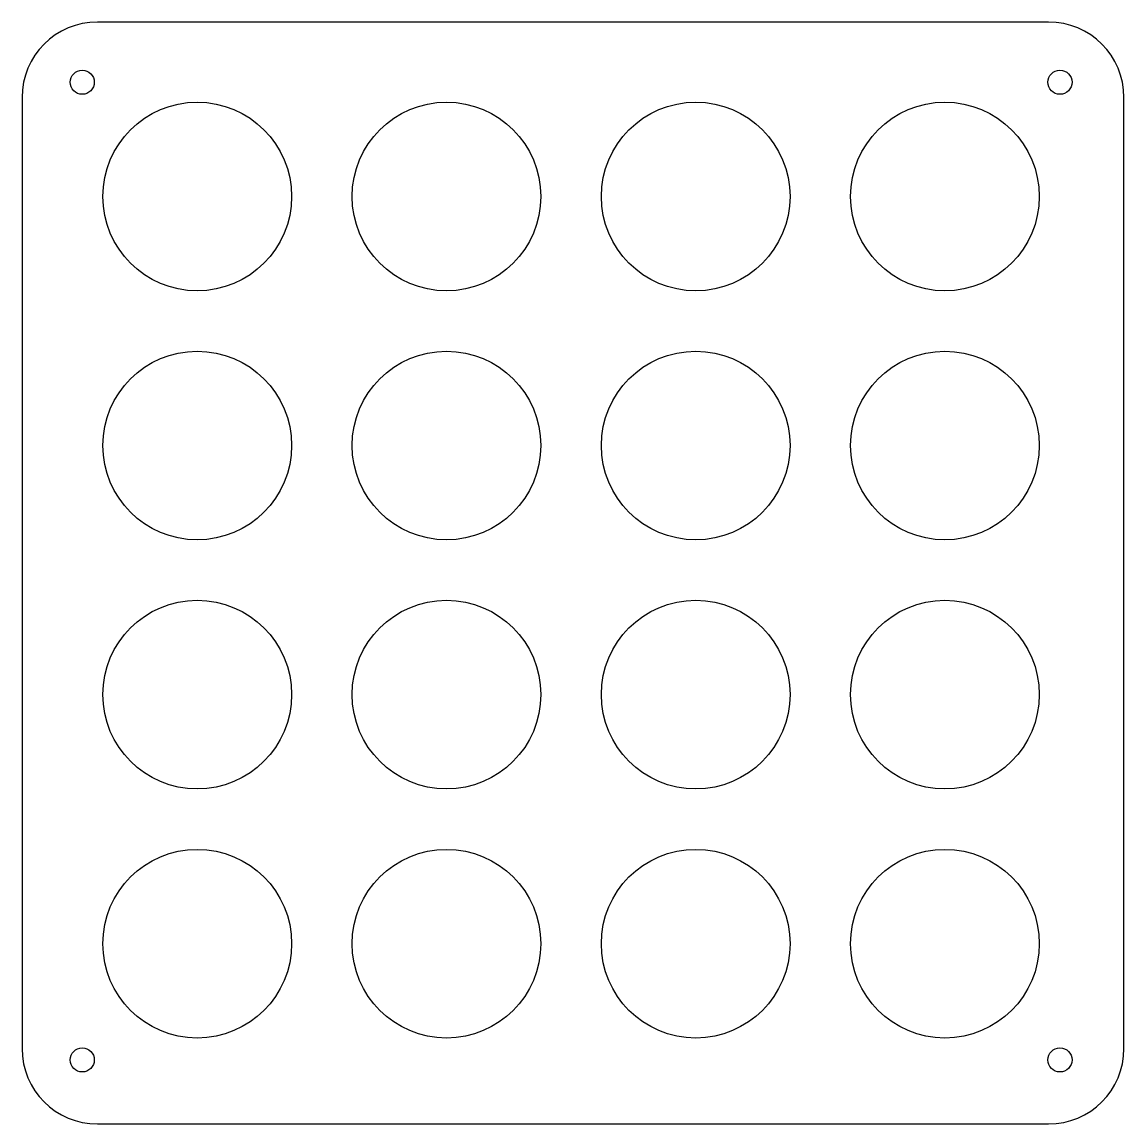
# Model space of a CAD drawing. Extents: x 78 to 224, y 49 to 195.
import ezdxf

# ---------------------------------------------------------------- set-up
doc = ezdxf.new("R2010")
doc.units = 0
doc.layers.add('TOP', color=2, linetype='Continuous')

# ---------------------------------------------------------------- blocks, each defined once
blk = doc.blocks.new('AI9-BLK1')
at = {"layer": 'TOP', "color": 7}
for centre in [(-64.77, 64.77), (64.77, 64.77), (-64.77, -64.77), (64.77, -64.77)]:
    blk.add_circle(centre, 1.6, dxfattribs=at)

msp = doc.modelspace()

# ---------------------------------------------------------------- linework, layer by layer
at = {"layer": 'TOP', "color": 7}
for centre in [(101.6, 172.01), (134.62, 172.01), (167.64, 172.01), (200.66, 172.01), (101.6, 139.01), (134.62, 139.01), (167.64, 139.01), (200.66, 139.01), (101.6, 106.01), (134.62, 106.01), (167.64, 106.01), (200.66, 106.01), (101.6, 73.01), (134.62, 73.01), (167.64, 73.01), (200.66, 73.01)]:
    msp.add_circle(centre, 12.5, dxfattribs=at)
msp.add_open_spline([(224.38, 59.12), (224.38, 53.6), (219.91, 49.12), (214.38, 49.12), (214.38, 49.12), (88.38, 49.12), (88.38, 49.12), (82.86, 49.12), (78.38, 53.6), (78.38, 59.12), (78.38, 59.12), (78.38, 185.12), (78.38, 185.12), (78.38, 190.65), (82.86, 195.12), (88.38, 195.12), (88.38, 195.12), (214.38, 195.12), (214.38, 195.12), (219.91, 195.12), (224.38, 190.65), (224.38, 185.12), (224.38, 185.12), (224.38, 59.12), (224.38, 59.12)], degree=3, knots=[0, 0, 0, 0, 1, 1, 1, 2, 2, 2, 3, 3, 3, 4, 4, 4, 5, 5, 5, 6, 6, 6, 7, 7, 7, 8, 8, 8, 8], dxfattribs=at)

# ---------------------------------------------------------------- block references
msp.add_blockref('AI9-BLK1', (151.13, 122.38), dxfattribs=at)

doc.saveas('drawing.dxf')
